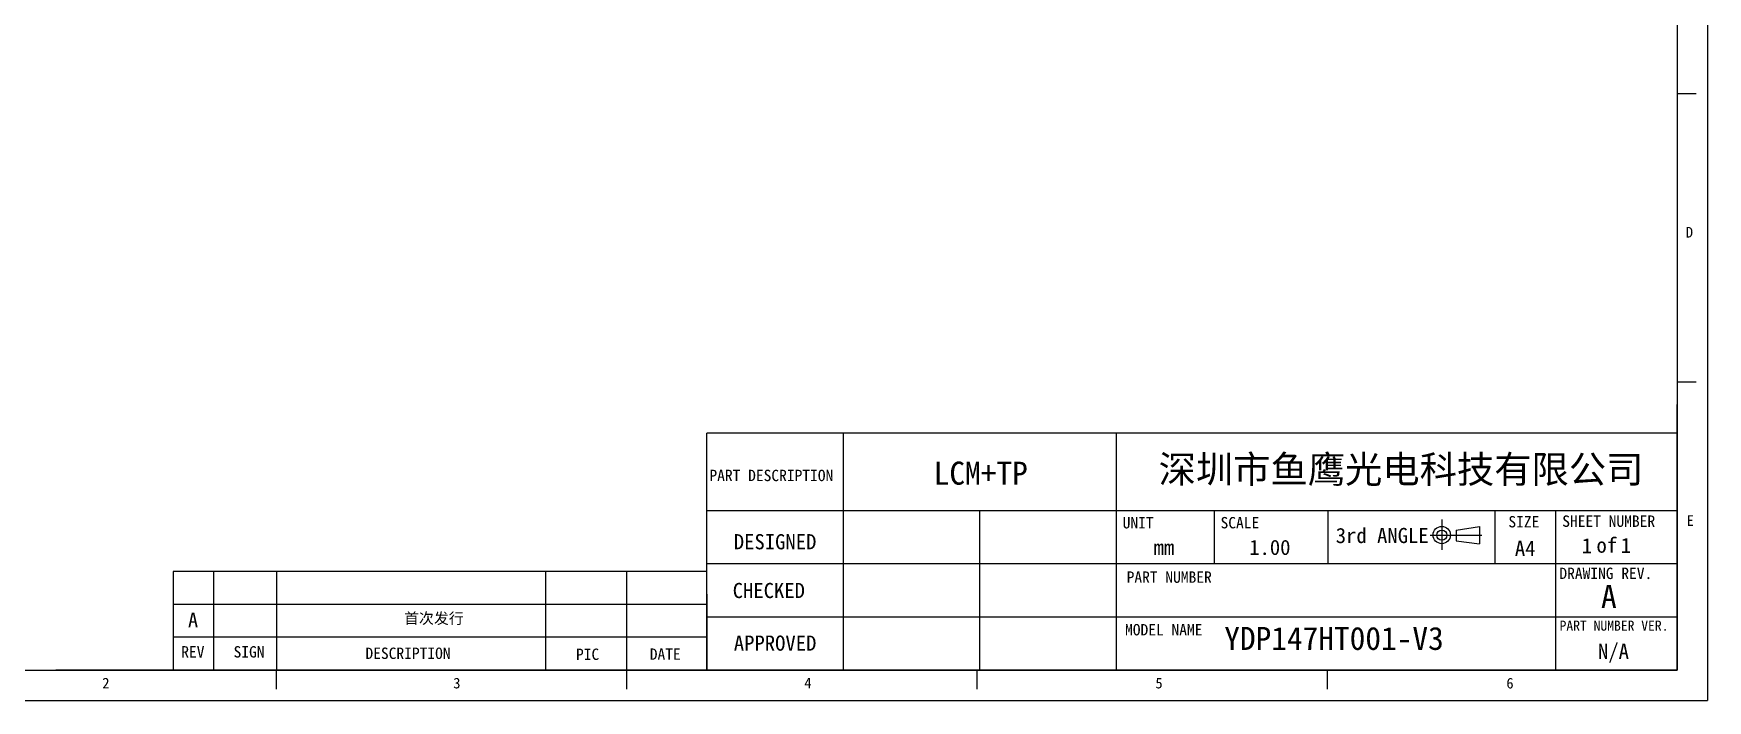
# Model space of a CAD drawing. Header units: inches. Extents: x 4290 to 4597, y -1782 to -1574.
# Drawn here: x 4399 to 4597.1, y -1781.8 to -1702.9 of the extents above; entities that cross this region are included whole.
import ezdxf
from ezdxf.enums import TextEntityAlignment as Align

# ---------------------------------------------------------------- set-up
doc = ezdxf.new("R2010")
doc.units = ezdxf.units.IN
doc.header["$LTSCALE"] = 0.2
doc.header["$MEASUREMENT"] = 0
doc.styles.add('宋体', font='')
doc.styles.add('黑体', font='')
doc.styles.get('宋体').set_extended_font_data('SimSun')
doc.styles.get('黑体').set_extended_font_data('楷体_GB2312')

# ---------------------------------------------------------------- blocks, each defined once
blk = doc.blocks.new('THIRD-PROJ_BL0')
at = {"linetype": 'Continuous'}
blk.add_line((257.13, 38.11), (257.13, 34.11), dxfattribs=at)
at = {"color": 7, "linetype": 'Continuous'}
for p, q in [((255.59, 36.06), (262.41, 36.06)), ((259.04, 36.73), (262.11, 37.22)), ((259.04, 36.73), (259.04, 35.31)), ((259.04, 35.31), (262.11, 34.94)), ((262.11, 37.22), (262.11, 34.94))]:
    blk.add_line(p, q, dxfattribs=at)
for centre, radius in [((257.13, 36.08), 1.14), ((257.13, 36.06), 0.67)]:
    blk.add_circle(centre, radius, dxfattribs=at)

msp = doc.modelspace()

# ---------------------------------------------------------------- linework, layer by layer
at = {"color": 7, "linetype": 'Continuous'}
for p in [(4597.112, -1573.554), (4289.825, -1781.785)]:
    msp.add_line(p, (4597.112, -1781.785), dxfattribs=at)
at = {"linetype": 'Continuous'}
for p, q in [((4593.521, -1577.146), (4593.521, -1778.193)), ((4593.521, -1709.961), (4595.765, -1709.961)), ((4593.521, -1744.077), (4595.765, -1744.077)), ((4293.416, -1778.193), (4593.521, -1778.193)), ((4427.733, -1778.193), (4427.733, -1780.438)), ((4469.184, -1778.193), (4469.184, -1780.438)), ((4510.636, -1778.193), (4510.636, -1780.438)), ((4552.087, -1778.193), (4552.087, -1780.438))]:
    msp.add_line(p, q, dxfattribs=at)
at = {"color": 4, "linetype": 'Continuous'}
for p, q in [((4593.521, -1753.504), (4593.521, -1746.77)), ((4478.692, -1778.193), (4478.692, -1750.137)), ((4593.521, -1750.137), (4478.692, -1750.137)), ((4494.852, -1778.193), (4494.852, -1750.137)), ((4527.173, -1778.193), (4527.173, -1750.137)), ((4543.471, -1750.137), (4543.471, -1750.137)), ((4593.521, -1750.137), (4543.471, -1750.137)), ((4527.173, -1778.193), (4527.173, -1753.504)), ((4593.521, -1778.193), (4593.521, -1753.504)), ((4527.173, -1759.34), (4478.692, -1759.34)), ((4511.013, -1778.193), (4511.013, -1759.34)), ((4593.521, -1759.34), (4527.173, -1759.34)), ((4538.755, -1765.624), (4538.755, -1759.34)), ((4552.222, -1765.624), (4552.222, -1759.34)), ((4571.973, -1765.624), (4571.973, -1759.34)), ((4579.156, -1778.193), (4579.156, -1759.34)), ((4478.692, -1766.537), (4415.546, -1766.537)), ((4415.546, -1766.537), (4415.546, -1778.193)), ((4420.327, -1766.537), (4420.327, -1778.193)), ((4427.772, -1766.537), (4427.772, -1778.193)), ((4459.659, -1778.193), (4459.659, -1766.537)), ((4469.175, -1766.537), (4469.175, -1778.193)), ((4527.173, -1765.624), (4478.692, -1765.624)), ((4593.521, -1765.624), (4527.173, -1765.624)), ((4478.692, -1770.423), (4415.546, -1770.423)), ((4478.692, -1769.215), (4478.692, -1778.193)), ((4527.173, -1771.909), (4478.692, -1771.909)), ((4593.521, -1771.909), (4527.173, -1771.909)), ((4478.692, -1774.308), (4415.546, -1774.308)), ((4478.692, -1778.193), (4401.639, -1778.193)), ((4527.173, -1778.193), (4478.692, -1778.193)), ((4593.521, -1778.193), (4527.173, -1778.193))]:
    msp.add_line(p, q, dxfattribs=at)

# ---------------------------------------------------------------- block references
at = {"color": 4, "linetype": 'Continuous', "xscale": 0.8978001832801965, "yscale": 0.8978001832801965, "zscale": 0.8978001832801965}
msp.add_blockref('THIRD-PROJ_BL0', (4334.811, -1794.595), dxfattribs=at)

# ---------------------------------------------------------------- texts
at = {"color": 4, "linetype": 'Continuous', "style": '宋体'}
for s, height, p in [('D', 1.257, (4594.546, -1727.007)), ('PART DESCRIPTION', 1.3467, (4479.001, -1755.826)), ('UNIT', 1.3467, (4527.902, -1761.417)), ('SCALE', 1.3467, (4539.484, -1761.417)), ('SIZE', 1.3467, (4573.546, -1761.301)), ('SHEET NUMBER', 1.3467, (4579.921, -1761.236)), ('E', 1.257, (4594.644, -1761.128)), ('3rd ANGLE', 1.7956, (4553.12, -1763.155)), ('PART NUMBER', 1.3467, (4528.371, -1767.854)), ('DRAWING REV.', 1.3467, (4579.581, -1767.409)), ('MODEL NAME', 1.3467, (4528.185, -1774.08)), ('PART NUMBER VER.', 1.18386, (4579.605, -1773.522)), ('2', 1.257, (4407.153, -1780.348)), ('3', 1.257, (4448.688, -1780.352)), ('4', 1.257, (4490.227, -1780.338)), ('5', 1.257, (4531.777, -1780.352)), ('6', 1.257, (4573.31, -1780.359))]:
    msp.add_text(s, height=height, dxfattribs=at).set_placement(p)
at = {"color": 1, "linetype": 'Continuous', "style": '宋体'}
for s, height, p in [('LCM+TP', 2.7271, (4511.106, -1756.245)), ('A', 2.727, (4585.437, -1770.833)), ('A', 1.745, (4417.895, -1773.116)), ('YDP147HT001-V3', 2.72707, (4552.911, -1775.799))]:
    msp.add_text(s, height=height, dxfattribs=at).set_placement(p, align=Align.CENTER)
at = {"color": 4, "linetype": 'Continuous', "style": '宋体'}
for s, height, p in [('DESIGNED', 1.7956, (4486.772, -1763.895)), ('1.00', 1.7956, (4545.319, -1764.559)), ('A4', 1.7956, (4575.535, -1764.668)), ('1', 1.796, (4582.848, -1764.371)), ('of', 1.7956, (4585.193, -1764.3)), ('1', 1.796, (4587.46, -1764.337)), ('mm', 1.7956, (4532.795, -1764.559)), ('CHECKED', 1.7956, (4486.029, -1769.664)), ('APPROVED', 1.7956, (4486.772, -1775.891)), ('N/A', 1.7956, (4585.984, -1776.855)), ('REV', 1.3467, (4417.872, -1776.699)), ('SIGN', 1.3467, (4424.523, -1776.699)), ('DESCRIPTION', 1.3467, (4443.333, -1776.869)), ('DATE', 1.3467, (4473.774, -1776.969))]:
    msp.add_text(s, height=height, dxfattribs=at).set_placement(p, align=Align.CENTER)
msp.add_text('PIC', height=1.3467, rotation=0.26479, dxfattribs=at).set_placement((4464.589, -1776.99), align=Align.CENTER)
at = {"color": 2, "insert": (4532.16, -1752.805), "char_height": 3.23482, "width": 63.63311, "attachment_point": 1, "rotation": 0, "style": '黑体'}
msp.add_mtext('{\\fSimSun|b1|i0|c134|p2;\\C4;深圳市鱼鹰光电科技有限公司}', dxfattribs=at)
at = {"color": 2, "insert": (4427.772, -1771.416), "char_height": 1.29301, "width": 31.88647, "attachment_point": 1, "style": '宋体'}
msp.add_mtext('\\pi15.0943;{\\C1;首次发行}', dxfattribs=at)

doc.saveas('drawing.dxf')
